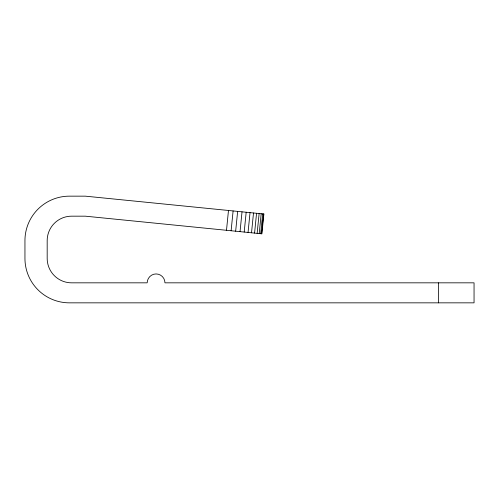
<?xml version="1.0" encoding="UTF-8"?>
<svg xmlns="http://www.w3.org/2000/svg" width="499" height="499" viewBox="0 0 499 499"><rect width="100%" height="100%" fill="white"/><g stroke="black" fill="none" stroke-linecap="round" stroke-linejoin="round"><path stroke-width="0.75" d="M226.496 230.288L228.48 210.472M231.118 230.75L233.102 210.934M235.659 231.205L237.643 211.389M240.044 231.648L242.027 211.826M244.198 232.06L246.175 212.243M248.047 232.447L250.024 212.63M251.527 232.796L253.511 212.973M254.577 233.102L256.561 213.279M257.153 233.357L259.131 213.541M259.199 233.563L261.183 213.74M260.69 233.713L262.667 213.89M261.588 233.8L263.572 213.984M438.478 282.833L438.478 302.843M263.877 214.015L261.894 233.831L85.31 216.173L71.619 216.173A24.439 24.439 0 0 0 47.18 240.612L47.18 258.401A24.439 24.439 0 0 0 71.619 282.833L147.168 282.833C147.186 278.904 149.968 275.28 153.754 274.244A8.895 8.895 0 0 1 164.951 282.833L474.05 282.833L474.05 302.843L69.398 302.843A44.448 44.448 0 0 1 24.95 258.395L24.95 240.605A44.448 44.448 0 0 1 69.398 196.157L85.31 196.157L263.877 214.015"/></g></svg>
